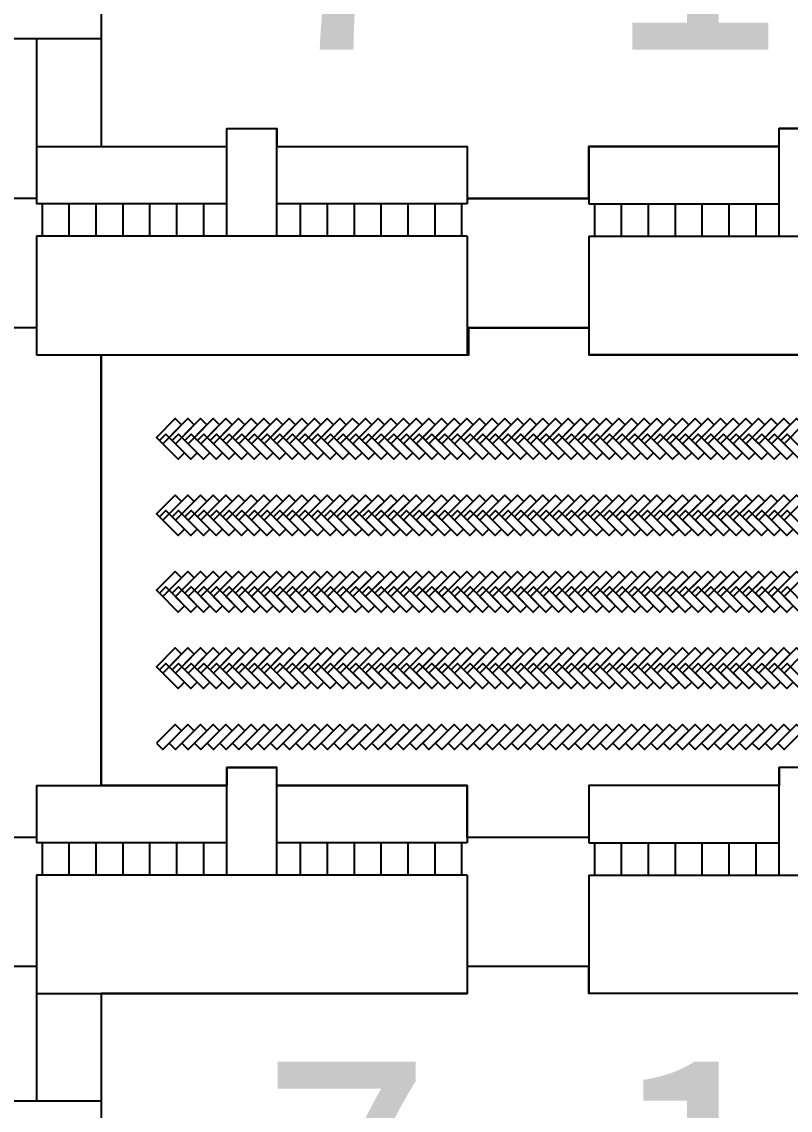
# Model space of a CAD drawing. Extents: x 39009873 to 40242873, y -38938004 to -37205504.
# Drawn here: x 39258914 to 39301771, y -38155645 to -38094988 of the extents above; entities that cross this region are included whole.
import ezdxf

# ---------------------------------------------------------------- set-up
doc = ezdxf.new("R2010")
doc.units = 0
doc.header["$LTSCALE"] = 1000
doc.header["$MEASUREMENT"] = 0
for name, color, linetype in [('PUB_TEXT', 4, 'CONTINUOUS'), ('地面非机动车', 2, 'CONTINUOUS'), ('建筑屋顶', 2, 'CONTINUOUS'), ('建筑轮廓', 254, 'CONTINUOUS')]:
    doc.layers.add(name, color=color, linetype=linetype)
doc.styles.add('-黑体', font='SIMHEI.TTF')

# ---------------------------------------------------------------- blocks, each defined once
blk = doc.blocks.new('333')
at = {"layer": '建筑屋顶', "linetype": 'Continuous', "ltscale": 10}
for p, q in [((-280647, 1070561), (-277847, 1070561)), ((-280647, 1064561), (-280647, 1070561)), ((-277847, 1064561), (-277847, 1070561)), ((-247047, 1070561), (-249847, 1070561)), ((-249847, 1064561), (-249847, 1070561)), ((-247047, 1064561), (-247047, 1070561)), ((-291247, 1069561), (-280647, 1069561)), ((-291247, 1069561), (-291247, 1066361)), ((-277847, 1069561), (-267247, 1069561)), ((-267247, 1069561), (-267247, 1066361)), ((-249847, 1069561), (-260447, 1069561)), ((-260447, 1069561), (-260447, 1066361)), ((-236447, 1069561), (-247047, 1069561)), ((-236447, 1069561), (-236447, 1066361)), ((-294647, 1066661), (-294647, 1059461)), ((-291247, 1066661), (-294647, 1066661)), ((-280647, 1066361), (-291247, 1066361)), ((-290947, 1066361), (-290947, 1064561)), ((-289447, 1066361), (-289447, 1064561)), ((-287947, 1066361), (-287947, 1064561)), ((-286447, 1066361), (-286447, 1064561)), ((-284947, 1066361), (-284947, 1064561)), ((-283447, 1066361), (-283447, 1064561)), ((-281947, 1066361), (-281947, 1064561)), ((-267247, 1066361), (-277847, 1066361)), ((-276547, 1066361), (-276547, 1064561)), ((-275047, 1066361), (-275047, 1064561)), ((-273547, 1066361), (-273547, 1064561)), ((-272047, 1066361), (-272047, 1064561)), ((-270547, 1066361), (-270547, 1064561)), ((-269047, 1066361), (-269047, 1064561)), ((-267547, 1066361), (-267547, 1064561)), ((-260447, 1066661), (-267247, 1066661)), ((-260447, 1066361), (-249847, 1066361)), ((-260147, 1066361), (-260147, 1064561)), ((-258647, 1066361), (-258647, 1064561)), ((-257147, 1066361), (-257147, 1064561)), ((-255647, 1066361), (-255647, 1064561)), ((-254147, 1066361), (-254147, 1064561)), ((-252647, 1066361), (-252647, 1064561)), ((-251147, 1066361), (-251147, 1064561)), ((-247047, 1066361), (-236447, 1066361)), ((-245747, 1066361), (-245747, 1064561)), ((-244247, 1066361), (-244247, 1064561)), ((-242747, 1066361), (-242747, 1064561)), ((-241247, 1066361), (-241247, 1064561)), ((-239747, 1066361), (-239747, 1064561)), ((-238247, 1066361), (-238247, 1064561)), ((-236747, 1066361), (-236747, 1064561)), ((-236447, 1066661), (-233047, 1066661)), ((-233047, 1066661), (-233047, 1059461)), ((-267247, 1064561), (-291247, 1064561)), ((-291247, 1064561), (-291247, 1051961)), ((-267247, 1064561), (-267247, 1057961)), ((-260447, 1064561), (-236447, 1064561)), ((-260447, 1064561), (-260447, 1057961)), ((-236447, 1064561), (-236447, 1051961)), ((-291247, 1059461), (-294647, 1059461)), ((-260447, 1059461), (-267247, 1059461)), ((-236447, 1059461), (-233047, 1059461)), ((-291247, 1057961), (-267247, 1057961)), ((-287647, 1057961), (-287647, 1033961)), ((-236447, 1057961), (-260447, 1057961)), ((-240047, 1057961), (-240047, 1033961)), ((-293897, 1051961), (-293897, 1039961)), ((-287647, 1051961), (-293897, 1051961)), ((-240047, 1051961), (-233797, 1051961)), ((-233797, 1051961), (-233797, 1039961)), ((-287647, 1039961), (-293897, 1039961)), ((-291247, 1039961), (-291247, 1030761)), ((-240047, 1039961), (-233797, 1039961)), ((-236447, 1039961), (-236447, 1030761)), ((-280647, 1034961), (-277847, 1034961)), ((-280647, 1028961), (-280647, 1034961)), ((-277847, 1028961), (-277847, 1034961)), ((-247047, 1034961), (-249847, 1034961)), ((-249847, 1028961), (-249847, 1034961)), ((-247047, 1028961), (-247047, 1034961)), ((-291247, 1033961), (-280647, 1033961)), ((-277847, 1033961), (-267247, 1033961)), ((-267247, 1033961), (-267247, 1030761)), ((-249847, 1033961), (-260447, 1033961)), ((-260447, 1033961), (-260447, 1030761)), ((-236447, 1033961), (-247047, 1033961)), ((-294647, 1031061), (-294647, 1023861)), ((-291247, 1031061), (-294647, 1031061)), ((-280647, 1030761), (-291247, 1030761)), ((-290947, 1030761), (-290947, 1028961)), ((-289447, 1030761), (-289447, 1028961)), ((-287947, 1030761), (-287947, 1028961)), ((-286447, 1030761), (-286447, 1028961)), ((-284947, 1030761), (-284947, 1028961)), ((-283447, 1030761), (-283447, 1028961)), ((-281947, 1030761), (-281947, 1028961)), ((-267247, 1030761), (-277847, 1030761)), ((-276547, 1030761), (-276547, 1028961)), ((-275047, 1030761), (-275047, 1028961)), ((-273547, 1030761), (-273547, 1028961)), ((-272047, 1030761), (-272047, 1028961)), ((-270547, 1030761), (-270547, 1028961)), ((-269047, 1030761), (-269047, 1028961)), ((-267547, 1030761), (-267547, 1028961)), ((-260447, 1031061), (-267247, 1031061)), ((-260447, 1030761), (-249847, 1030761)), ((-260147, 1030761), (-260147, 1028961)), ((-258647, 1030761), (-258647, 1028961)), ((-257147, 1030761), (-257147, 1028961)), ((-255647, 1030761), (-255647, 1028961)), ((-254147, 1030761), (-254147, 1028961)), ((-252647, 1030761), (-252647, 1028961)), ((-251147, 1030761), (-251147, 1028961)), ((-247047, 1030761), (-236447, 1030761)), ((-245747, 1030761), (-245747, 1028961)), ((-244247, 1030761), (-244247, 1028961)), ((-242747, 1030761), (-242747, 1028961)), ((-241247, 1030761), (-241247, 1028961)), ((-239747, 1030761), (-239747, 1028961)), ((-238247, 1030761), (-238247, 1028961)), ((-236747, 1030761), (-236747, 1028961)), ((-236447, 1031061), (-233047, 1031061)), ((-233047, 1031061), (-233047, 1023861)), ((-267247, 1028961), (-291247, 1028961)), ((-291247, 1028961), (-291247, 1022361)), ((-267247, 1028961), (-267247, 1022361)), ((-260447, 1028961), (-236447, 1028961)), ((-260447, 1028961), (-260447, 1022361)), ((-236447, 1028961), (-236447, 1022361)), ((-291247, 1023861), (-294647, 1023861)), ((-260447, 1023861), (-267247, 1023861)), ((-236447, 1023861), (-233047, 1023861)), ((-291247, 1022361), (-267247, 1022361)), ((-236447, 1022361), (-260447, 1022361))]:
    blk.add_line(p, q, dxfattribs=at)
blk = doc.blocks.new('sihe')
at = {"layer": '建筑屋顶', "linetype": 'Continuous', "ltscale": 10}
for p, q in [((312469, 776761), (315269, 776761)), ((312469, 770761), (312469, 776761)), ((315269, 770761), (315269, 776761)), ((346069, 776761), (343269, 776761)), ((343269, 770761), (343269, 776761)), ((301869, 775761), (312469, 775761)), ((301869, 775761), (301869, 772561)), ((315269, 775761), (325869, 775761)), ((325869, 775761), (325869, 772561)), ((343269, 775761), (332669, 775761)), ((332669, 775761), (332669, 772561)), ((301869, 772861), (298469, 772861)), ((332669, 772861), (325869, 772861)), ((312469, 772561), (301869, 772561)), ((302169, 772561), (302169, 770761)), ((303669, 772561), (303669, 770761)), ((305169, 772561), (305169, 770761)), ((306669, 772561), (306669, 770761)), ((308169, 772561), (308169, 770761)), ((309669, 772561), (309669, 770761)), ((311169, 772561), (311169, 770761)), ((325869, 772561), (315269, 772561)), ((316569, 772561), (316569, 770761)), ((318069, 772561), (318069, 770761)), ((319569, 772561), (319569, 770761)), ((321069, 772561), (321069, 770761)), ((322569, 772561), (322569, 770761)), ((324069, 772561), (324069, 770761)), ((325569, 772561), (325569, 770761)), ((332669, 772561), (343269, 772561)), ((332969, 772561), (332969, 770761)), ((334469, 772561), (334469, 770761)), ((335969, 772561), (335969, 770761)), ((337469, 772561), (337469, 770761)), ((338969, 772561), (338969, 770761)), ((340469, 772561), (340469, 770761)), ((341969, 772561), (341969, 770761)), ((325869, 770761), (301869, 770761)), ((301869, 770761), (301869, 758161)), ((325869, 770761), (325869, 764161)), ((332669, 770761), (356669, 770761)), ((332669, 770761), (332669, 764161)), ((301869, 765661), (298469, 765661)), ((332669, 765661), (325869, 765661)), ((301869, 764161), (325869, 764161)), ((305469, 764161), (305469, 740161)), ((356669, 764161), (332669, 764161)), ((305469, 758161), (299219, 758161))]:
    blk.add_line(p, q, dxfattribs=at)

msp = doc.modelspace()

# ---------------------------------------------------------------- linework, layer by layer
at = {"layer": '地面非机动车', "linetype": 'Continuous', "ltscale": 10}
for points in [[(39267822, -38117455), (39267469, -38117101), (39266422, -38118148), (39266776, -38118501)], [(39268530, -38117455), (39268176, -38117101), (39267130, -38118148), (39267483, -38118501)], [(39269237, -38117455), (39268883, -38117101), (39267837, -38118148), (39268190, -38118501)], [(39269944, -38117455), (39269590, -38117101), (39268544, -38118148), (39268897, -38118501)], [(39270651, -38117455), (39270297, -38117101), (39269251, -38118148), (39269604, -38118501)], [(39271358, -38117455), (39271004, -38117101), (39269958, -38118148), (39270312, -38118501)], [(39272065, -38117455), (39271712, -38117101), (39270665, -38118148), (39271019, -38118501)], [(39272772, -38117455), (39272419, -38117101), (39271372, -38118148), (39271726, -38118501)], [(39273479, -38117455), (39273126, -38117101), (39272079, -38118148), (39272433, -38118501)], [(39274186, -38117455), (39273833, -38117101), (39272786, -38118148), (39273140, -38118501)], [(39274893, -38117455), (39274540, -38117101), (39273493, -38118148), (39273847, -38118501)], [(39275601, -38117455), (39275247, -38117101), (39274201, -38118148), (39274554, -38118501)], [(39276308, -38117455), (39275954, -38117101), (39274908, -38118148), (39275261, -38118501)], [(39277015, -38117455), (39276661, -38117101), (39275615, -38118148), (39275968, -38118501)], [(39277722, -38117455), (39277368, -38117101), (39276322, -38118148), (39276675, -38118501)], [(39277722, -38117455), (39277368, -38117101), (39276322, -38118148), (39276675, -38118501)], [(39278429, -38117455), (39278075, -38117101), (39277029, -38118148), (39277383, -38118501)], [(39279136, -38117455), (39278783, -38117101), (39277736, -38118148), (39278090, -38118501)], [(39279843, -38117455), (39279490, -38117101), (39278443, -38118148), (39278797, -38118501)], [(39280550, -38117455), (39280197, -38117101), (39279150, -38118148), (39279504, -38118501)], [(39281257, -38117455), (39280904, -38117101), (39279857, -38118148), (39280211, -38118501)], [(39281965, -38117455), (39281611, -38117101), (39280565, -38118148), (39280918, -38118501)], [(39282672, -38117455), (39282318, -38117101), (39281272, -38118148), (39281625, -38118501)], [(39283379, -38117455), (39283025, -38117101), (39281979, -38118148), (39282332, -38118501)], [(39284086, -38117455), (39283732, -38117101), (39282686, -38118148), (39283039, -38118501)], [(39284793, -38117455), (39284439, -38117101), (39283393, -38118148), (39283747, -38118501)], [(39285500, -38117455), (39285147, -38117101), (39284100, -38118148), (39284454, -38118501)], [(39286207, -38117455), (39285854, -38117101), (39284807, -38118148), (39285161, -38118501)], [(39286914, -38117455), (39286561, -38117101), (39285514, -38118148), (39285868, -38118501)], [(39286914, -38117455), (39286561, -38117101), (39285514, -38118148), (39285868, -38118501)], [(39287621, -38117455), (39287268, -38117101), (39286221, -38118148), (39286575, -38118501)], [(39288329, -38117455), (39287975, -38117101), (39286929, -38118148), (39287282, -38118501)], [(39289036, -38117455), (39288682, -38117101), (39287636, -38118148), (39287989, -38118501)], [(39289743, -38117455), (39289389, -38117101), (39288343, -38118148), (39288696, -38118501)], [(39290450, -38117455), (39290096, -38117101), (39289050, -38118148), (39289403, -38118501)], [(39291157, -38117455), (39290803, -38117101), (39289757, -38118148), (39290110, -38118501)], [(39291864, -38117455), (39291510, -38117101), (39290464, -38118148), (39290818, -38118501)], [(39292571, -38117455), (39292218, -38117101), (39291171, -38118148), (39291525, -38118501)], [(39293278, -38117455), (39292925, -38117101), (39291878, -38118148), (39292232, -38118501)], [(39293985, -38117455), (39293632, -38117101), (39292585, -38118148), (39292939, -38118501)], [(39294692, -38117455), (39294339, -38117101), (39293292, -38118148), (39293646, -38118501)], [(39295400, -38117455), (39295046, -38117101), (39294000, -38118148), (39294353, -38118501)], [(39296107, -38117455), (39295753, -38117101), (39294707, -38118148), (39295060, -38118501)], [(39296107, -38117455), (39295753, -38117101), (39294707, -38118148), (39295060, -38118501)], [(39296814, -38117455), (39296460, -38117101), (39295414, -38118148), (39295767, -38118501)], [(39297521, -38117455), (39297167, -38117101), (39296121, -38118148), (39296474, -38118501)], [(39298228, -38117455), (39297874, -38117101), (39296828, -38118148), (39297182, -38118501)], [(39298935, -38117455), (39298582, -38117101), (39297535, -38118148), (39297889, -38118501)], [(39299642, -38117455), (39299289, -38117101), (39298242, -38118148), (39298596, -38118501)], [(39300349, -38117455), (39299996, -38117101), (39298949, -38118148), (39299303, -38118501)], [(39301056, -38117455), (39300703, -38117101), (39299656, -38118148), (39300010, -38118501)], [(39301764, -38117455), (39301410, -38117101), (39300364, -38118148), (39300717, -38118501)], [(39302471, -38117455), (39302117, -38117101), (39301071, -38118148), (39301424, -38118501)], [(39266590, -38118315), (39266943, -38117961), (39267990, -38119008), (39267636, -38119361)], [(39267297, -38118315), (39267650, -38117961), (39268697, -38119008), (39268343, -38119361)], [(39268004, -38118315), (39268357, -38117961), (39269404, -38119008), (39269050, -38119361)], [(39268711, -38118315), (39269064, -38117961), (39270111, -38119008), (39269757, -38119361)], [(39269418, -38118315), (39269772, -38117961), (39270818, -38119008), (39270464, -38119361)], [(39270125, -38118315), (39270479, -38117961), (39271525, -38119008), (39271172, -38119361)], [(39270832, -38118315), (39271186, -38117961), (39272232, -38119008), (39271879, -38119361)], [(39271539, -38118315), (39271893, -38117961), (39272939, -38119008), (39272586, -38119361)], [(39272246, -38118315), (39272600, -38117961), (39273646, -38119008), (39273293, -38119361)], [(39272953, -38118315), (39273307, -38117961), (39274353, -38119008), (39274000, -38119361)], [(39273661, -38118315), (39274014, -38117961), (39275061, -38119008), (39274707, -38119361)], [(39274368, -38118315), (39274721, -38117961), (39275768, -38119008), (39275414, -38119361)], [(39275075, -38118315), (39275428, -38117961), (39276475, -38119008), (39276121, -38119361)], [(39275782, -38118315), (39276135, -38117961), (39277182, -38119008), (39276828, -38119361)], [(39276489, -38118315), (39276843, -38117961), (39277889, -38119008), (39277535, -38119361)], [(39277196, -38118315), (39277550, -38117961), (39278596, -38119008), (39278243, -38119361)], [(39277903, -38118315), (39278257, -38117961), (39279303, -38119008), (39278950, -38119361)], [(39278610, -38118315), (39278964, -38117961), (39280010, -38119008), (39279657, -38119361)], [(39279317, -38118315), (39279671, -38117961), (39280717, -38119008), (39280364, -38119361)], [(39280025, -38118315), (39280378, -38117961), (39281425, -38119008), (39281071, -38119361)], [(39280732, -38118315), (39281085, -38117961), (39282132, -38119008), (39281778, -38119361)], [(39281439, -38118315), (39281792, -38117961), (39282839, -38119008), (39282485, -38119361)], [(39282146, -38118315), (39282499, -38117961), (39283546, -38119008), (39283192, -38119361)], [(39282853, -38118315), (39283207, -38117961), (39284253, -38119008), (39283899, -38119361)], [(39283560, -38118315), (39283914, -38117961), (39284960, -38119008), (39284607, -38119361)], [(39284267, -38118315), (39284621, -38117961), (39285667, -38119008), (39285314, -38119361)], [(39284974, -38118315), (39285328, -38117961), (39286374, -38119008), (39286021, -38119361)], [(39285681, -38118315), (39286035, -38117961), (39287081, -38119008), (39286728, -38119361)], [(39286389, -38118315), (39286742, -38117961), (39287789, -38119008), (39287435, -38119361)], [(39287096, -38118315), (39287449, -38117961), (39288496, -38119008), (39288142, -38119361)], [(39287803, -38118315), (39288156, -38117961), (39289203, -38119008), (39288849, -38119361)], [(39288510, -38118315), (39288863, -38117961), (39289910, -38119008), (39289556, -38119361)], [(39289217, -38118315), (39289570, -38117961), (39290617, -38119008), (39290263, -38119361)], [(39289924, -38118315), (39290278, -38117961), (39291324, -38119008), (39290970, -38119361)], [(39290631, -38118315), (39290985, -38117961), (39292031, -38119008), (39291678, -38119361)], [(39291338, -38118315), (39291692, -38117961), (39292738, -38119008), (39292385, -38119361)], [(39292045, -38118315), (39292399, -38117961), (39293445, -38119008), (39293092, -38119361)], [(39292752, -38118315), (39293106, -38117961), (39294152, -38119008), (39293799, -38119361)], [(39293460, -38118315), (39293813, -38117961), (39294860, -38119008), (39294506, -38119361)], [(39294167, -38118315), (39294520, -38117961), (39295567, -38119008), (39295213, -38119361)], [(39294874, -38118315), (39295227, -38117961), (39296274, -38119008), (39295920, -38119361)], [(39295581, -38118315), (39295934, -38117961), (39296981, -38119008), (39296627, -38119361)], [(39296288, -38118315), (39296642, -38117961), (39297688, -38119008), (39297334, -38119361)], [(39296995, -38118315), (39297349, -38117961), (39298395, -38119008), (39298042, -38119361)], [(39297702, -38118315), (39298056, -38117961), (39299102, -38119008), (39298749, -38119361)], [(39298409, -38118315), (39298763, -38117961), (39299809, -38119008), (39299456, -38119361)], [(39299116, -38118315), (39299470, -38117961), (39300516, -38119008), (39300163, -38119361)], [(39299824, -38118315), (39300177, -38117961), (39301224, -38119008), (39300870, -38119361)], [(39300531, -38118315), (39300884, -38117961), (39301931, -38119008), (39301577, -38119361)], [(39301238, -38118315), (39301591, -38117961), (39302638, -38119008), (39302284, -38119361)], [(39267822, -38121715), (39267469, -38121361), (39266422, -38122408), (39266776, -38122761)], [(39268530, -38121715), (39268176, -38121361), (39267130, -38122408), (39267483, -38122761)], [(39269237, -38121715), (39268883, -38121361), (39267837, -38122408), (39268190, -38122761)], [(39269944, -38121715), (39269590, -38121361), (39268544, -38122408), (39268897, -38122761)], [(39270651, -38121715), (39270297, -38121361), (39269251, -38122408), (39269604, -38122761)], [(39271358, -38121715), (39271004, -38121361), (39269958, -38122408), (39270312, -38122761)], [(39272065, -38121715), (39271712, -38121361), (39270665, -38122408), (39271019, -38122761)], [(39272772, -38121715), (39272419, -38121361), (39271372, -38122408), (39271726, -38122761)], [(39273479, -38121715), (39273126, -38121361), (39272079, -38122408), (39272433, -38122761)], [(39274186, -38121715), (39273833, -38121361), (39272786, -38122408), (39273140, -38122761)], [(39274893, -38121715), (39274540, -38121361), (39273493, -38122408), (39273847, -38122761)], [(39275601, -38121715), (39275247, -38121361), (39274201, -38122408), (39274554, -38122761)], [(39276308, -38121715), (39275954, -38121361), (39274908, -38122408), (39275261, -38122761)], [(39277015, -38121715), (39276661, -38121361), (39275615, -38122408), (39275968, -38122761)], [(39277722, -38121715), (39277368, -38121361), (39276322, -38122408), (39276675, -38122761)], [(39277722, -38121715), (39277368, -38121361), (39276322, -38122408), (39276675, -38122761)], [(39278429, -38121715), (39278075, -38121361), (39277029, -38122408), (39277383, -38122761)], [(39279136, -38121715), (39278783, -38121361), (39277736, -38122408), (39278090, -38122761)], [(39279843, -38121715), (39279490, -38121361), (39278443, -38122408), (39278797, -38122761)], [(39280550, -38121715), (39280197, -38121361), (39279150, -38122408), (39279504, -38122761)], [(39281257, -38121715), (39280904, -38121361), (39279857, -38122408), (39280211, -38122761)], [(39281965, -38121715), (39281611, -38121361), (39280565, -38122408), (39280918, -38122761)], [(39282672, -38121715), (39282318, -38121361), (39281272, -38122408), (39281625, -38122761)], [(39283379, -38121715), (39283025, -38121361), (39281979, -38122408), (39282332, -38122761)], [(39284086, -38121715), (39283732, -38121361), (39282686, -38122408), (39283039, -38122761)], [(39284793, -38121715), (39284439, -38121361), (39283393, -38122408), (39283747, -38122761)], [(39285500, -38121715), (39285147, -38121361), (39284100, -38122408), (39284454, -38122761)], [(39286207, -38121715), (39285854, -38121361), (39284807, -38122408), (39285161, -38122761)], [(39286914, -38121715), (39286561, -38121361), (39285514, -38122408), (39285868, -38122761)], [(39286914, -38121715), (39286561, -38121361), (39285514, -38122408), (39285868, -38122761)], [(39287621, -38121715), (39287268, -38121361), (39286221, -38122408), (39286575, -38122761)], [(39288329, -38121715), (39287975, -38121361), (39286929, -38122408), (39287282, -38122761)], [(39289036, -38121715), (39288682, -38121361), (39287636, -38122408), (39287989, -38122761)], [(39289743, -38121715), (39289389, -38121361), (39288343, -38122408), (39288696, -38122761)], [(39290450, -38121715), (39290096, -38121361), (39289050, -38122408), (39289403, -38122761)], [(39291157, -38121715), (39290803, -38121361), (39289757, -38122408), (39290110, -38122761)], [(39291864, -38121715), (39291510, -38121361), (39290464, -38122408), (39290818, -38122761)], [(39292571, -38121715), (39292218, -38121361), (39291171, -38122408), (39291525, -38122761)], [(39293278, -38121715), (39292925, -38121361), (39291878, -38122408), (39292232, -38122761)], [(39293985, -38121715), (39293632, -38121361), (39292585, -38122408), (39292939, -38122761)], [(39294692, -38121715), (39294339, -38121361), (39293292, -38122408), (39293646, -38122761)], [(39295400, -38121715), (39295046, -38121361), (39294000, -38122408), (39294353, -38122761)], [(39296107, -38121715), (39295753, -38121361), (39294707, -38122408), (39295060, -38122761)], [(39296107, -38121715), (39295753, -38121361), (39294707, -38122408), (39295060, -38122761)], [(39296814, -38121715), (39296460, -38121361), (39295414, -38122408), (39295767, -38122761)], [(39297521, -38121715), (39297167, -38121361), (39296121, -38122408), (39296474, -38122761)], [(39298228, -38121715), (39297874, -38121361), (39296828, -38122408), (39297182, -38122761)], [(39298935, -38121715), (39298582, -38121361), (39297535, -38122408), (39297889, -38122761)], [(39299642, -38121715), (39299289, -38121361), (39298242, -38122408), (39298596, -38122761)], [(39300349, -38121715), (39299996, -38121361), (39298949, -38122408), (39299303, -38122761)], [(39301056, -38121715), (39300703, -38121361), (39299656, -38122408), (39300010, -38122761)], [(39301764, -38121715), (39301410, -38121361), (39300364, -38122408), (39300717, -38122761)], [(39302471, -38121715), (39302117, -38121361), (39301071, -38122408), (39301424, -38122761)], [(39266590, -38122575), (39266943, -38122221), (39267990, -38123268), (39267636, -38123621)], [(39267297, -38122575), (39267650, -38122221), (39268697, -38123268), (39268343, -38123621)], [(39268004, -38122575), (39268357, -38122221), (39269404, -38123268), (39269050, -38123621)], [(39268711, -38122575), (39269064, -38122221), (39270111, -38123268), (39269757, -38123621)], [(39269418, -38122575), (39269772, -38122221), (39270818, -38123268), (39270464, -38123621)], [(39270125, -38122575), (39270479, -38122221), (39271525, -38123268), (39271172, -38123621)], [(39270832, -38122575), (39271186, -38122221), (39272232, -38123268), (39271879, -38123621)], [(39271539, -38122575), (39271893, -38122221), (39272939, -38123268), (39272586, -38123621)], [(39272246, -38122575), (39272600, -38122221), (39273646, -38123268), (39273293, -38123621)], [(39272953, -38122575), (39273307, -38122221), (39274353, -38123268), (39274000, -38123621)], [(39273661, -38122575), (39274014, -38122221), (39275061, -38123268), (39274707, -38123621)], [(39274368, -38122575), (39274721, -38122221), (39275768, -38123268), (39275414, -38123621)], [(39275075, -38122575), (39275428, -38122221), (39276475, -38123268), (39276121, -38123621)], [(39275782, -38122575), (39276135, -38122221), (39277182, -38123268), (39276828, -38123621)], [(39276489, -38122575), (39276843, -38122221), (39277889, -38123268), (39277535, -38123621)], [(39277196, -38122575), (39277550, -38122221), (39278596, -38123268), (39278243, -38123621)], [(39277903, -38122575), (39278257, -38122221), (39279303, -38123268), (39278950, -38123621)], [(39278610, -38122575), (39278964, -38122221), (39280010, -38123268), (39279657, -38123621)], [(39279317, -38122575), (39279671, -38122221), (39280717, -38123268), (39280364, -38123621)], [(39280025, -38122575), (39280378, -38122221), (39281425, -38123268), (39281071, -38123621)], [(39280732, -38122575), (39281085, -38122221), (39282132, -38123268), (39281778, -38123621)], [(39281439, -38122575), (39281792, -38122221), (39282839, -38123268), (39282485, -38123621)], [(39282146, -38122575), (39282499, -38122221), (39283546, -38123268), (39283192, -38123621)], [(39282853, -38122575), (39283207, -38122221), (39284253, -38123268), (39283899, -38123621)], [(39283560, -38122575), (39283914, -38122221), (39284960, -38123268), (39284607, -38123621)], [(39284267, -38122575), (39284621, -38122221), (39285667, -38123268), (39285314, -38123621)], [(39284974, -38122575), (39285328, -38122221), (39286374, -38123268), (39286021, -38123621)], [(39285681, -38122575), (39286035, -38122221), (39287081, -38123268), (39286728, -38123621)], [(39286389, -38122575), (39286742, -38122221), (39287789, -38123268), (39287435, -38123621)], [(39287096, -38122575), (39287449, -38122221), (39288496, -38123268), (39288142, -38123621)], [(39287803, -38122575), (39288156, -38122221), (39289203, -38123268), (39288849, -38123621)], [(39288510, -38122575), (39288863, -38122221), (39289910, -38123268), (39289556, -38123621)], [(39289217, -38122575), (39289570, -38122221), (39290617, -38123268), (39290263, -38123621)], [(39289924, -38122575), (39290278, -38122221), (39291324, -38123268), (39290970, -38123621)], [(39290631, -38122575), (39290985, -38122221), (39292031, -38123268), (39291678, -38123621)], [(39291338, -38122575), (39291692, -38122221), (39292738, -38123268), (39292385, -38123621)], [(39292045, -38122575), (39292399, -38122221), (39293445, -38123268), (39293092, -38123621)], [(39292752, -38122575), (39293106, -38122221), (39294152, -38123268), (39293799, -38123621)], [(39293460, -38122575), (39293813, -38122221), (39294860, -38123268), (39294506, -38123621)], [(39294167, -38122575), (39294520, -38122221), (39295567, -38123268), (39295213, -38123621)], [(39294874, -38122575), (39295227, -38122221), (39296274, -38123268), (39295920, -38123621)], [(39295581, -38122575), (39295934, -38122221), (39296981, -38123268), (39296627, -38123621)], [(39296288, -38122575), (39296642, -38122221), (39297688, -38123268), (39297334, -38123621)], [(39296995, -38122575), (39297349, -38122221), (39298395, -38123268), (39298042, -38123621)], [(39297702, -38122575), (39298056, -38122221), (39299102, -38123268), (39298749, -38123621)], [(39298409, -38122575), (39298763, -38122221), (39299809, -38123268), (39299456, -38123621)], [(39299116, -38122575), (39299470, -38122221), (39300516, -38123268), (39300163, -38123621)], [(39299824, -38122575), (39300177, -38122221), (39301224, -38123268), (39300870, -38123621)], [(39300531, -38122575), (39300884, -38122221), (39301931, -38123268), (39301577, -38123621)], [(39301238, -38122575), (39301591, -38122221), (39302638, -38123268), (39302284, -38123621)], [(39267822, -38125975), (39267469, -38125621), (39266422, -38126668), (39266776, -38127021)], [(39268530, -38125975), (39268176, -38125621), (39267130, -38126668), (39267483, -38127021)], [(39269237, -38125975), (39268883, -38125621), (39267837, -38126668), (39268190, -38127021)], [(39269944, -38125975), (39269590, -38125621), (39268544, -38126668), (39268897, -38127021)], [(39270651, -38125975), (39270297, -38125621), (39269251, -38126668), (39269604, -38127021)], [(39271358, -38125975), (39271004, -38125621), (39269958, -38126668), (39270312, -38127021)], [(39272065, -38125975), (39271712, -38125621), (39270665, -38126668), (39271019, -38127021)], [(39272772, -38125975), (39272419, -38125621), (39271372, -38126668), (39271726, -38127021)], [(39273479, -38125975), (39273126, -38125621), (39272079, -38126668), (39272433, -38127021)], [(39274186, -38125975), (39273833, -38125621), (39272786, -38126668), (39273140, -38127021)], [(39274893, -38125975), (39274540, -38125621), (39273493, -38126668), (39273847, -38127021)], [(39275601, -38125975), (39275247, -38125621), (39274201, -38126668), (39274554, -38127021)], [(39276308, -38125975), (39275954, -38125621), (39274908, -38126668), (39275261, -38127021)], [(39277015, -38125975), (39276661, -38125621), (39275615, -38126668), (39275968, -38127021)], [(39277722, -38125975), (39277368, -38125621), (39276322, -38126668), (39276675, -38127021)], [(39277722, -38125975), (39277368, -38125621), (39276322, -38126668), (39276675, -38127021)], [(39278429, -38125975), (39278075, -38125621), (39277029, -38126668), (39277383, -38127021)], [(39279136, -38125975), (39278783, -38125621), (39277736, -38126668), (39278090, -38127021)], [(39279843, -38125975), (39279490, -38125621), (39278443, -38126668), (39278797, -38127021)], [(39280550, -38125975), (39280197, -38125621), (39279150, -38126668), (39279504, -38127021)], [(39281257, -38125975), (39280904, -38125621), (39279857, -38126668), (39280211, -38127021)], [(39281965, -38125975), (39281611, -38125621), (39280565, -38126668), (39280918, -38127021)], [(39282672, -38125975), (39282318, -38125621), (39281272, -38126668), (39281625, -38127021)], [(39283379, -38125975), (39283025, -38125621), (39281979, -38126668), (39282332, -38127021)], [(39284086, -38125975), (39283732, -38125621), (39282686, -38126668), (39283039, -38127021)], [(39284793, -38125975), (39284439, -38125621), (39283393, -38126668), (39283747, -38127021)], [(39285500, -38125975), (39285147, -38125621), (39284100, -38126668), (39284454, -38127021)], [(39286207, -38125975), (39285854, -38125621), (39284807, -38126668), (39285161, -38127021)], [(39286914, -38125975), (39286561, -38125621), (39285514, -38126668), (39285868, -38127021)], [(39286914, -38125975), (39286561, -38125621), (39285514, -38126668), (39285868, -38127021)], [(39287621, -38125975), (39287268, -38125621), (39286221, -38126668), (39286575, -38127021)], [(39288329, -38125975), (39287975, -38125621), (39286929, -38126668), (39287282, -38127021)], [(39289036, -38125975), (39288682, -38125621), (39287636, -38126668), (39287989, -38127021)], [(39289743, -38125975), (39289389, -38125621), (39288343, -38126668), (39288696, -38127021)], [(39290450, -38125975), (39290096, -38125621), (39289050, -38126668), (39289403, -38127021)], [(39291157, -38125975), (39290803, -38125621), (39289757, -38126668), (39290110, -38127021)], [(39291864, -38125975), (39291510, -38125621), (39290464, -38126668), (39290818, -38127021)], [(39292571, -38125975), (39292218, -38125621), (39291171, -38126668), (39291525, -38127021)], [(39293278, -38125975), (39292925, -38125621), (39291878, -38126668), (39292232, -38127021)], [(39293985, -38125975), (39293632, -38125621), (39292585, -38126668), (39292939, -38127021)], [(39294692, -38125975), (39294339, -38125621), (39293292, -38126668), (39293646, -38127021)], [(39295400, -38125975), (39295046, -38125621), (39294000, -38126668), (39294353, -38127021)], [(39296107, -38125975), (39295753, -38125621), (39294707, -38126668), (39295060, -38127021)], [(39296107, -38125975), (39295753, -38125621), (39294707, -38126668), (39295060, -38127021)], [(39296814, -38125975), (39296460, -38125621), (39295414, -38126668), (39295767, -38127021)], [(39297521, -38125975), (39297167, -38125621), (39296121, -38126668), (39296474, -38127021)], [(39298228, -38125975), (39297874, -38125621), (39296828, -38126668), (39297182, -38127021)], [(39298935, -38125975), (39298582, -38125621), (39297535, -38126668), (39297889, -38127021)], [(39299642, -38125975), (39299289, -38125621), (39298242, -38126668), (39298596, -38127021)], [(39300349, -38125975), (39299996, -38125621), (39298949, -38126668), (39299303, -38127021)], [(39301056, -38125975), (39300703, -38125621), (39299656, -38126668), (39300010, -38127021)], [(39301764, -38125975), (39301410, -38125621), (39300364, -38126668), (39300717, -38127021)], [(39302471, -38125975), (39302117, -38125621), (39301071, -38126668), (39301424, -38127021)], [(39266590, -38126835), (39266943, -38126481), (39267990, -38127528), (39267636, -38127881)], [(39267297, -38126835), (39267650, -38126481), (39268697, -38127528), (39268343, -38127881)], [(39268004, -38126835), (39268357, -38126481), (39269404, -38127528), (39269050, -38127881)], [(39268711, -38126835), (39269064, -38126481), (39270111, -38127528), (39269757, -38127881)], [(39269418, -38126835), (39269772, -38126481), (39270818, -38127528), (39270464, -38127881)], [(39270125, -38126835), (39270479, -38126481), (39271525, -38127528), (39271172, -38127881)], [(39270832, -38126835), (39271186, -38126481), (39272232, -38127528), (39271879, -38127881)], [(39271539, -38126835), (39271893, -38126481), (39272939, -38127528), (39272586, -38127881)], [(39272246, -38126835), (39272600, -38126481), (39273646, -38127528), (39273293, -38127881)], [(39272953, -38126835), (39273307, -38126481), (39274353, -38127528), (39274000, -38127881)], [(39273661, -38126835), (39274014, -38126481), (39275061, -38127528), (39274707, -38127881)], [(39274368, -38126835), (39274721, -38126481), (39275768, -38127528), (39275414, -38127881)], [(39275075, -38126835), (39275428, -38126481), (39276475, -38127528), (39276121, -38127881)], [(39275782, -38126835), (39276135, -38126481), (39277182, -38127528), (39276828, -38127881)], [(39276489, -38126835), (39276843, -38126481), (39277889, -38127528), (39277535, -38127881)], [(39277196, -38126835), (39277550, -38126481), (39278596, -38127528), (39278243, -38127881)], [(39277903, -38126835), (39278257, -38126481), (39279303, -38127528), (39278950, -38127881)], [(39278610, -38126835), (39278964, -38126481), (39280010, -38127528), (39279657, -38127881)], [(39279317, -38126835), (39279671, -38126481), (39280717, -38127528), (39280364, -38127881)], [(39280025, -38126835), (39280378, -38126481), (39281425, -38127528), (39281071, -38127881)], [(39280732, -38126835), (39281085, -38126481), (39282132, -38127528), (39281778, -38127881)], [(39281439, -38126835), (39281792, -38126481), (39282839, -38127528), (39282485, -38127881)], [(39282146, -38126835), (39282499, -38126481), (39283546, -38127528), (39283192, -38127881)], [(39282853, -38126835), (39283207, -38126481), (39284253, -38127528), (39283899, -38127881)], [(39283560, -38126835), (39283914, -38126481), (39284960, -38127528), (39284607, -38127881)], [(39284267, -38126835), (39284621, -38126481), (39285667, -38127528), (39285314, -38127881)], [(39284974, -38126835), (39285328, -38126481), (39286374, -38127528), (39286021, -38127881)], [(39285681, -38126835), (39286035, -38126481), (39287081, -38127528), (39286728, -38127881)], [(39286389, -38126835), (39286742, -38126481), (39287789, -38127528), (39287435, -38127881)], [(39287096, -38126835), (39287449, -38126481), (39288496, -38127528), (39288142, -38127881)], [(39287803, -38126835), (39288156, -38126481), (39289203, -38127528), (39288849, -38127881)], [(39288510, -38126835), (39288863, -38126481), (39289910, -38127528), (39289556, -38127881)], [(39289217, -38126835), (39289570, -38126481), (39290617, -38127528), (39290263, -38127881)], [(39289924, -38126835), (39290278, -38126481), (39291324, -38127528), (39290970, -38127881)], [(39290631, -38126835), (39290985, -38126481), (39292031, -38127528), (39291678, -38127881)], [(39291338, -38126835), (39291692, -38126481), (39292738, -38127528), (39292385, -38127881)], [(39292045, -38126835), (39292399, -38126481), (39293445, -38127528), (39293092, -38127881)], [(39292752, -38126835), (39293106, -38126481), (39294152, -38127528), (39293799, -38127881)], [(39293460, -38126835), (39293813, -38126481), (39294860, -38127528), (39294506, -38127881)], [(39294167, -38126835), (39294520, -38126481), (39295567, -38127528), (39295213, -38127881)], [(39294874, -38126835), (39295227, -38126481), (39296274, -38127528), (39295920, -38127881)], [(39295581, -38126835), (39295934, -38126481), (39296981, -38127528), (39296627, -38127881)], [(39296288, -38126835), (39296642, -38126481), (39297688, -38127528), (39297334, -38127881)], [(39296995, -38126835), (39297349, -38126481), (39298395, -38127528), (39298042, -38127881)], [(39297702, -38126835), (39298056, -38126481), (39299102, -38127528), (39298749, -38127881)], [(39298409, -38126835), (39298763, -38126481), (39299809, -38127528), (39299456, -38127881)], [(39299116, -38126835), (39299470, -38126481), (39300516, -38127528), (39300163, -38127881)], [(39299824, -38126835), (39300177, -38126481), (39301224, -38127528), (39300870, -38127881)], [(39300531, -38126835), (39300884, -38126481), (39301931, -38127528), (39301577, -38127881)], [(39301238, -38126835), (39301591, -38126481), (39302638, -38127528), (39302284, -38127881)], [(39267822, -38130235), (39267469, -38129881), (39266422, -38130928), (39266776, -38131281)], [(39268530, -38130235), (39268176, -38129881), (39267130, -38130928), (39267483, -38131281)], [(39269237, -38130235), (39268883, -38129881), (39267837, -38130928), (39268190, -38131281)], [(39269944, -38130235), (39269590, -38129881), (39268544, -38130928), (39268897, -38131281)], [(39270651, -38130235), (39270297, -38129881), (39269251, -38130928), (39269604, -38131281)], [(39271358, -38130235), (39271004, -38129881), (39269958, -38130928), (39270312, -38131281)], [(39272065, -38130235), (39271712, -38129881), (39270665, -38130928), (39271019, -38131281)], [(39272772, -38130235), (39272419, -38129881), (39271372, -38130928), (39271726, -38131281)], [(39273479, -38130235), (39273126, -38129881), (39272079, -38130928), (39272433, -38131281)], [(39274186, -38130235), (39273833, -38129881), (39272786, -38130928), (39273140, -38131281)], [(39274893, -38130235), (39274540, -38129881), (39273493, -38130928), (39273847, -38131281)], [(39275601, -38130235), (39275247, -38129881), (39274201, -38130928), (39274554, -38131281)], [(39276308, -38130235), (39275954, -38129881), (39274908, -38130928), (39275261, -38131281)], [(39277015, -38130235), (39276661, -38129881), (39275615, -38130928), (39275968, -38131281)], [(39277722, -38130235), (39277368, -38129881), (39276322, -38130928), (39276675, -38131281)], [(39277722, -38130235), (39277368, -38129881), (39276322, -38130928), (39276675, -38131281)], [(39278429, -38130235), (39278075, -38129881), (39277029, -38130928), (39277383, -38131281)], [(39279136, -38130235), (39278783, -38129881), (39277736, -38130928), (39278090, -38131281)], [(39279843, -38130235), (39279490, -38129881), (39278443, -38130928), (39278797, -38131281)], [(39280550, -38130235), (39280197, -38129881), (39279150, -38130928), (39279504, -38131281)], [(39281257, -38130235), (39280904, -38129881), (39279857, -38130928), (39280211, -38131281)], [(39281965, -38130235), (39281611, -38129881), (39280565, -38130928), (39280918, -38131281)], [(39282672, -38130235), (39282318, -38129881), (39281272, -38130928), (39281625, -38131281)], [(39283379, -38130235), (39283025, -38129881), (39281979, -38130928), (39282332, -38131281)], [(39284086, -38130235), (39283732, -38129881), (39282686, -38130928), (39283039, -38131281)], [(39284793, -38130235), (39284439, -38129881), (39283393, -38130928), (39283747, -38131281)], [(39285500, -38130235), (39285147, -38129881), (39284100, -38130928), (39284454, -38131281)], [(39286207, -38130235), (39285854, -38129881), (39284807, -38130928), (39285161, -38131281)], [(39286914, -38130235), (39286561, -38129881), (39285514, -38130928), (39285868, -38131281)], [(39286914, -38130235), (39286561, -38129881), (39285514, -38130928), (39285868, -38131281)], [(39287621, -38130235), (39287268, -38129881), (39286221, -38130928), (39286575, -38131281)], [(39288329, -38130235), (39287975, -38129881), (39286929, -38130928), (39287282, -38131281)], [(39289036, -38130235), (39288682, -38129881), (39287636, -38130928), (39287989, -38131281)], [(39289743, -38130235), (39289389, -38129881), (39288343, -38130928), (39288696, -38131281)], [(39290450, -38130235), (39290096, -38129881), (39289050, -38130928), (39289403, -38131281)], [(39291157, -38130235), (39290803, -38129881), (39289757, -38130928), (39290110, -38131281)], [(39291864, -38130235), (39291510, -38129881), (39290464, -38130928), (39290818, -38131281)], [(39292571, -38130235), (39292218, -38129881), (39291171, -38130928), (39291525, -38131281)], [(39293278, -38130235), (39292925, -38129881), (39291878, -38130928), (39292232, -38131281)], [(39293985, -38130235), (39293632, -38129881), (39292585, -38130928), (39292939, -38131281)], [(39294692, -38130235), (39294339, -38129881), (39293292, -38130928), (39293646, -38131281)], [(39295400, -38130235), (39295046, -38129881), (39294000, -38130928), (39294353, -38131281)], [(39296107, -38130235), (39295753, -38129881), (39294707, -38130928), (39295060, -38131281)], [(39296107, -38130235), (39295753, -38129881), (39294707, -38130928), (39295060, -38131281)], [(39296814, -38130235), (39296460, -38129881), (39295414, -38130928), (39295767, -38131281)], [(39297521, -38130235), (39297167, -38129881), (39296121, -38130928), (39296474, -38131281)], [(39298228, -38130235), (39297874, -38129881), (39296828, -38130928), (39297182, -38131281)], [(39298935, -38130235), (39298582, -38129881), (39297535, -38130928), (39297889, -38131281)], [(39299642, -38130235), (39299289, -38129881), (39298242, -38130928), (39298596, -38131281)], [(39300349, -38130235), (39299996, -38129881), (39298949, -38130928), (39299303, -38131281)], [(39301056, -38130235), (39300703, -38129881), (39299656, -38130928), (39300010, -38131281)], [(39301764, -38130235), (39301410, -38129881), (39300364, -38130928), (39300717, -38131281)], [(39302471, -38130235), (39302117, -38129881), (39301071, -38130928), (39301424, -38131281)], [(39266590, -38131095), (39266943, -38130741), (39267990, -38131788), (39267636, -38132141)], [(39267297, -38131095), (39267650, -38130741), (39268697, -38131788), (39268343, -38132141)], [(39268004, -38131095), (39268357, -38130741), (39269404, -38131788), (39269050, -38132141)], [(39268711, -38131095), (39269064, -38130741), (39270111, -38131788), (39269757, -38132141)], [(39269418, -38131095), (39269772, -38130741), (39270818, -38131788), (39270464, -38132141)], [(39270125, -38131095), (39270479, -38130741), (39271525, -38131788), (39271172, -38132141)], [(39270832, -38131095), (39271186, -38130741), (39272232, -38131788), (39271879, -38132141)], [(39271539, -38131095), (39271893, -38130741), (39272939, -38131788), (39272586, -38132141)], [(39272246, -38131095), (39272600, -38130741), (39273646, -38131788), (39273293, -38132141)], [(39272953, -38131095), (39273307, -38130741), (39274353, -38131788), (39274000, -38132141)], [(39273661, -38131095), (39274014, -38130741), (39275061, -38131788), (39274707, -38132141)], [(39274368, -38131095), (39274721, -38130741), (39275768, -38131788), (39275414, -38132141)], [(39275075, -38131095), (39275428, -38130741), (39276475, -38131788), (39276121, -38132141)], [(39275782, -38131095), (39276135, -38130741), (39277182, -38131788), (39276828, -38132141)], [(39276489, -38131095), (39276843, -38130741), (39277889, -38131788), (39277535, -38132141)], [(39277196, -38131095), (39277550, -38130741), (39278596, -38131788), (39278243, -38132141)], [(39277903, -38131095), (39278257, -38130741), (39279303, -38131788), (39278950, -38132141)], [(39278610, -38131095), (39278964, -38130741), (39280010, -38131788), (39279657, -38132141)], [(39279317, -38131095), (39279671, -38130741), (39280717, -38131788), (39280364, -38132141)], [(39280025, -38131095), (39280378, -38130741), (39281425, -38131788), (39281071, -38132141)], [(39280732, -38131095), (39281085, -38130741), (39282132, -38131788), (39281778, -38132141)], [(39281439, -38131095), (39281792, -38130741), (39282839, -38131788), (39282485, -38132141)], [(39282146, -38131095), (39282499, -38130741), (39283546, -38131788), (39283192, -38132141)], [(39282853, -38131095), (39283207, -38130741), (39284253, -38131788), (39283899, -38132141)], [(39283560, -38131095), (39283914, -38130741), (39284960, -38131788), (39284607, -38132141)], [(39284267, -38131095), (39284621, -38130741), (39285667, -38131788), (39285314, -38132141)], [(39284974, -38131095), (39285328, -38130741), (39286374, -38131788), (39286021, -38132141)], [(39285681, -38131095), (39286035, -38130741), (39287081, -38131788), (39286728, -38132141)], [(39286389, -38131095), (39286742, -38130741), (39287789, -38131788), (39287435, -38132141)], [(39287096, -38131095), (39287449, -38130741), (39288496, -38131788), (39288142, -38132141)], [(39287803, -38131095), (39288156, -38130741), (39289203, -38131788), (39288849, -38132141)], [(39288510, -38131095), (39288863, -38130741), (39289910, -38131788), (39289556, -38132141)], [(39289217, -38131095), (39289570, -38130741), (39290617, -38131788), (39290263, -38132141)], [(39289924, -38131095), (39290278, -38130741), (39291324, -38131788), (39290970, -38132141)], [(39290631, -38131095), (39290985, -38130741), (39292031, -38131788), (39291678, -38132141)], [(39291338, -38131095), (39291692, -38130741), (39292738, -38131788), (39292385, -38132141)], [(39292045, -38131095), (39292399, -38130741), (39293445, -38131788), (39293092, -38132141)], [(39292752, -38131095), (39293106, -38130741), (39294152, -38131788), (39293799, -38132141)], [(39293460, -38131095), (39293813, -38130741), (39294860, -38131788), (39294506, -38132141)], [(39294167, -38131095), (39294520, -38130741), (39295567, -38131788), (39295213, -38132141)], [(39294874, -38131095), (39295227, -38130741), (39296274, -38131788), (39295920, -38132141)], [(39295581, -38131095), (39295934, -38130741), (39296981, -38131788), (39296627, -38132141)], [(39296288, -38131095), (39296642, -38130741), (39297688, -38131788), (39297334, -38132141)], [(39296995, -38131095), (39297349, -38130741), (39298395, -38131788), (39298042, -38132141)], [(39297702, -38131095), (39298056, -38130741), (39299102, -38131788), (39298749, -38132141)], [(39298409, -38131095), (39298763, -38130741), (39299809, -38131788), (39299456, -38132141)], [(39299116, -38131095), (39299470, -38130741), (39300516, -38131788), (39300163, -38132141)], [(39299824, -38131095), (39300177, -38130741), (39301224, -38131788), (39300870, -38132141)], [(39300531, -38131095), (39300884, -38130741), (39301931, -38131788), (39301577, -38132141)], [(39301238, -38131095), (39301591, -38130741), (39302638, -38131788), (39302284, -38132141)], [(39266422, -38135188), (39266776, -38135541), (39267822, -38134495), (39267469, -38134141)], [(39267130, -38135188), (39267483, -38135541), (39268530, -38134495), (39268176, -38134141)], [(39267837, -38135188), (39268190, -38135541), (39269237, -38134495), (39268883, -38134141)], [(39268544, -38135188), (39268897, -38135541), (39269944, -38134495), (39269590, -38134141)], [(39269251, -38135188), (39269604, -38135541), (39270651, -38134495), (39270297, -38134141)], [(39269958, -38135188), (39270312, -38135541), (39271358, -38134495), (39271004, -38134141)], [(39270665, -38135188), (39271019, -38135541), (39272065, -38134495), (39271712, -38134141)], [(39271372, -38135188), (39271726, -38135541), (39272772, -38134495), (39272419, -38134141)], [(39272079, -38135188), (39272433, -38135541), (39273479, -38134495), (39273126, -38134141)], [(39272786, -38135188), (39273140, -38135541), (39274186, -38134495), (39273833, -38134141)], [(39273493, -38135188), (39273847, -38135541), (39274893, -38134495), (39274540, -38134141)], [(39274201, -38135188), (39274554, -38135541), (39275601, -38134495), (39275247, -38134141)], [(39274908, -38135188), (39275261, -38135541), (39276308, -38134495), (39275954, -38134141)], [(39275615, -38135188), (39275968, -38135541), (39277015, -38134495), (39276661, -38134141)], [(39276322, -38135188), (39276675, -38135541), (39277722, -38134495), (39277368, -38134141)], [(39277029, -38135188), (39277383, -38135541), (39278429, -38134495), (39278075, -38134141)], [(39277736, -38135188), (39278090, -38135541), (39279136, -38134495), (39278783, -38134141)], [(39278443, -38135188), (39278797, -38135541), (39279843, -38134495), (39279490, -38134141)], [(39279150, -38135188), (39279504, -38135541), (39280550, -38134495), (39280197, -38134141)], [(39279857, -38135188), (39280211, -38135541), (39281257, -38134495), (39280904, -38134141)], [(39280565, -38135188), (39280918, -38135541), (39281965, -38134495), (39281611, -38134141)], [(39281272, -38135188), (39281625, -38135541), (39282672, -38134495), (39282318, -38134141)], [(39281979, -38135188), (39282332, -38135541), (39283379, -38134495), (39283025, -38134141)], [(39282686, -38135188), (39283039, -38135541), (39284086, -38134495), (39283732, -38134141)], [(39283393, -38135188), (39283747, -38135541), (39284793, -38134495), (39284439, -38134141)], [(39284100, -38135188), (39284454, -38135541), (39285500, -38134495), (39285147, -38134141)], [(39284807, -38135188), (39285161, -38135541), (39286207, -38134495), (39285854, -38134141)], [(39285514, -38135188), (39285868, -38135541), (39286914, -38134495), (39286561, -38134141)], [(39286221, -38135188), (39286575, -38135541), (39287621, -38134495), (39287268, -38134141)], [(39286929, -38135188), (39287282, -38135541), (39288329, -38134495), (39287975, -38134141)], [(39287636, -38135188), (39287989, -38135541), (39289036, -38134495), (39288682, -38134141)], [(39288343, -38135188), (39288696, -38135541), (39289743, -38134495), (39289389, -38134141)], [(39289050, -38135188), (39289403, -38135541), (39290450, -38134495), (39290096, -38134141)], [(39289757, -38135188), (39290110, -38135541), (39291157, -38134495), (39290803, -38134141)], [(39290464, -38135188), (39290818, -38135541), (39291864, -38134495), (39291510, -38134141)], [(39291171, -38135188), (39291525, -38135541), (39292571, -38134495), (39292218, -38134141)], [(39291878, -38135188), (39292232, -38135541), (39293278, -38134495), (39292925, -38134141)], [(39292585, -38135188), (39292939, -38135541), (39293985, -38134495), (39293632, -38134141)], [(39293292, -38135188), (39293646, -38135541), (39294692, -38134495), (39294339, -38134141)], [(39294000, -38135188), (39294353, -38135541), (39295400, -38134495), (39295046, -38134141)], [(39294707, -38135188), (39295060, -38135541), (39296107, -38134495), (39295753, -38134141)], [(39295414, -38135188), (39295767, -38135541), (39296814, -38134495), (39296460, -38134141)], [(39296121, -38135188), (39296474, -38135541), (39297521, -38134495), (39297167, -38134141)], [(39296828, -38135188), (39297182, -38135541), (39298228, -38134495), (39297874, -38134141)], [(39297535, -38135188), (39297889, -38135541), (39298935, -38134495), (39298582, -38134141)], [(39298242, -38135188), (39298596, -38135541), (39299642, -38134495), (39299289, -38134141)], [(39298949, -38135188), (39299303, -38135541), (39300349, -38134495), (39299996, -38134141)], [(39299656, -38135188), (39300010, -38135541), (39301056, -38134495), (39300703, -38134141)], [(39300364, -38135188), (39300717, -38135541), (39301764, -38134495), (39301410, -38134141)], [(39301071, -38135188), (39301424, -38135541), (39302471, -38134495), (39302117, -38134141)]]:
    msp.add_lwpolyline(points, close=True, dxfattribs=at)
at = {"layer": '建筑屋顶', "linetype": 'Continuous', "ltscale": 10}
msp.add_line((39263347, -38113541), (39263347, -38137541), dxfattribs=at)
at = {"layer": '建筑轮廓', "ltscale": 10}
for points in [[(39263347, -38077941), (39263347, -38101941), (39270347, -38101941), (39270347, -38100941), (39273147, -38100941), (39273147, -38101941), (39283747, -38101941), (39283747, -38104841), (39290547, -38104841), (39290547, -38101941), (39301147, -38101941), (39301147, -38100941), (39303947, -38100941), (39303947, -38101941), (39310947, -38101941), (39310947, -38077941), (39290547, -38077941), (39290547, -38076441), (39283747, -38076441), (39283747, -38077941), (39263347, -38077941)], [(39303947, -38136541), (39301147, -38136541), (39301147, -38137541), (39290547, -38137541), (39290547, -38140441), (39283747, -38140441), (39283747, -38137541), (39273147, -38137541), (39273147, -38136541), (39270347, -38136541), (39270347, -38137541), (39263347, -38137541), (39263347, -38113541), (39283845, -38113541), (39283845, -38112041), (39290547, -38112041), (39290547, -38113541), (39314547, -38113541)], [(39263347, -38149141), (39263347, -38173141), (39270347, -38173141), (39270347, -38172141), (39273147, -38172141), (39273147, -38173141), (39283747, -38173141), (39283747, -38176041), (39290547, -38176041), (39290547, -38173141), (39301147, -38173141), (39301147, -38172141), (39303947, -38172141), (39303947, -38173141), (39310947, -38173141), (39310947, -38149141), (39290547, -38149141), (39290547, -38147641), (39283747, -38147641), (39283747, -38149141), (39263347, -38149141)]]:
    msp.add_lwpolyline(points, dxfattribs=at)

# ---------------------------------------------------------------- block references
at = {"layer": '建筑屋顶', "linetype": 'Continuous', "lineweight": -3, "ltscale": 10}
for name, p in [('333', (39550993, -39135902)), ('sihe', (38957877, -38913302))]:
    msp.add_blockref(name, p, dxfattribs=at)

# ---------------------------------------------------------------- texts
at = {"layer": 'PUB_TEXT', "color": 2, "style": '-黑体'}
for p in [(39272102, -38096534), (39272102, -38166925)]:
    msp.add_text('7-1', height=14400, dxfattribs=at).set_placement(p)

doc.saveas('drawing.dxf')
